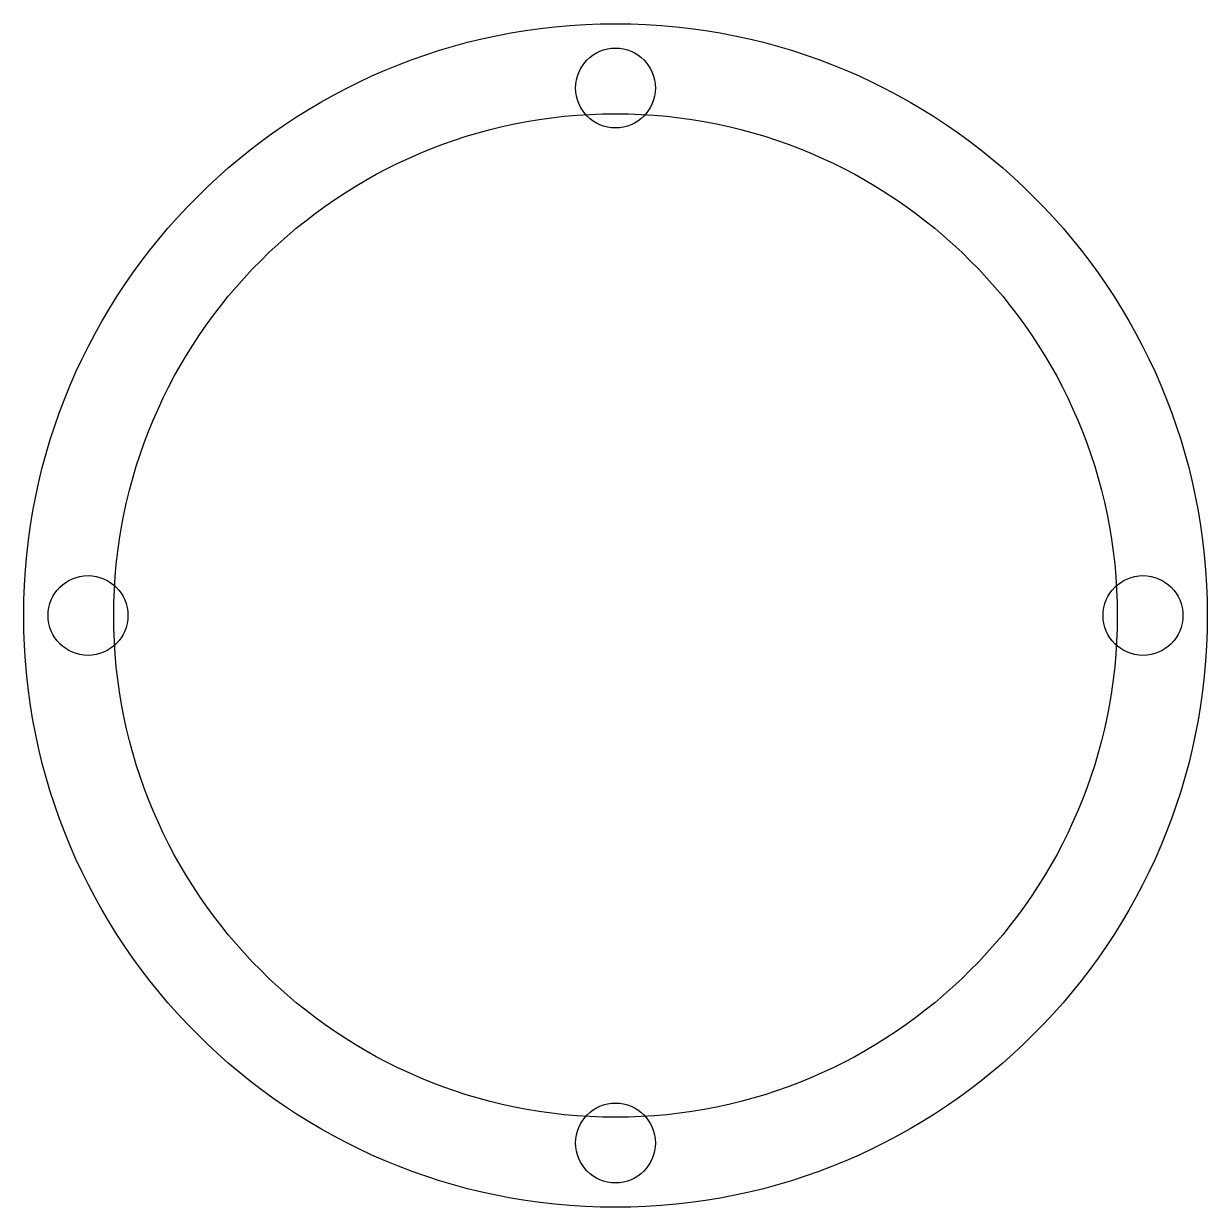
# Model space of a CAD drawing. Header units: metres. Extents: x -46 to 46, y -46 to 46.
import ezdxf

# ---------------------------------------------------------------- set-up
doc = ezdxf.new("R2010")
doc.units = ezdxf.units.M

msp = doc.modelspace()

# ---------------------------------------------------------------- linework, layer by layer
at = {"layer": 'CUT'}
for centre, radius in [((0, 0), 46), ((0, 41), 3.1), ((0, 0), 39), ((-41, 0), 3.1), ((41, 0), 3.1), ((0, -41), 3.1)]:
    msp.add_circle(centre, radius, dxfattribs=at)

doc.saveas('drawing.dxf')
